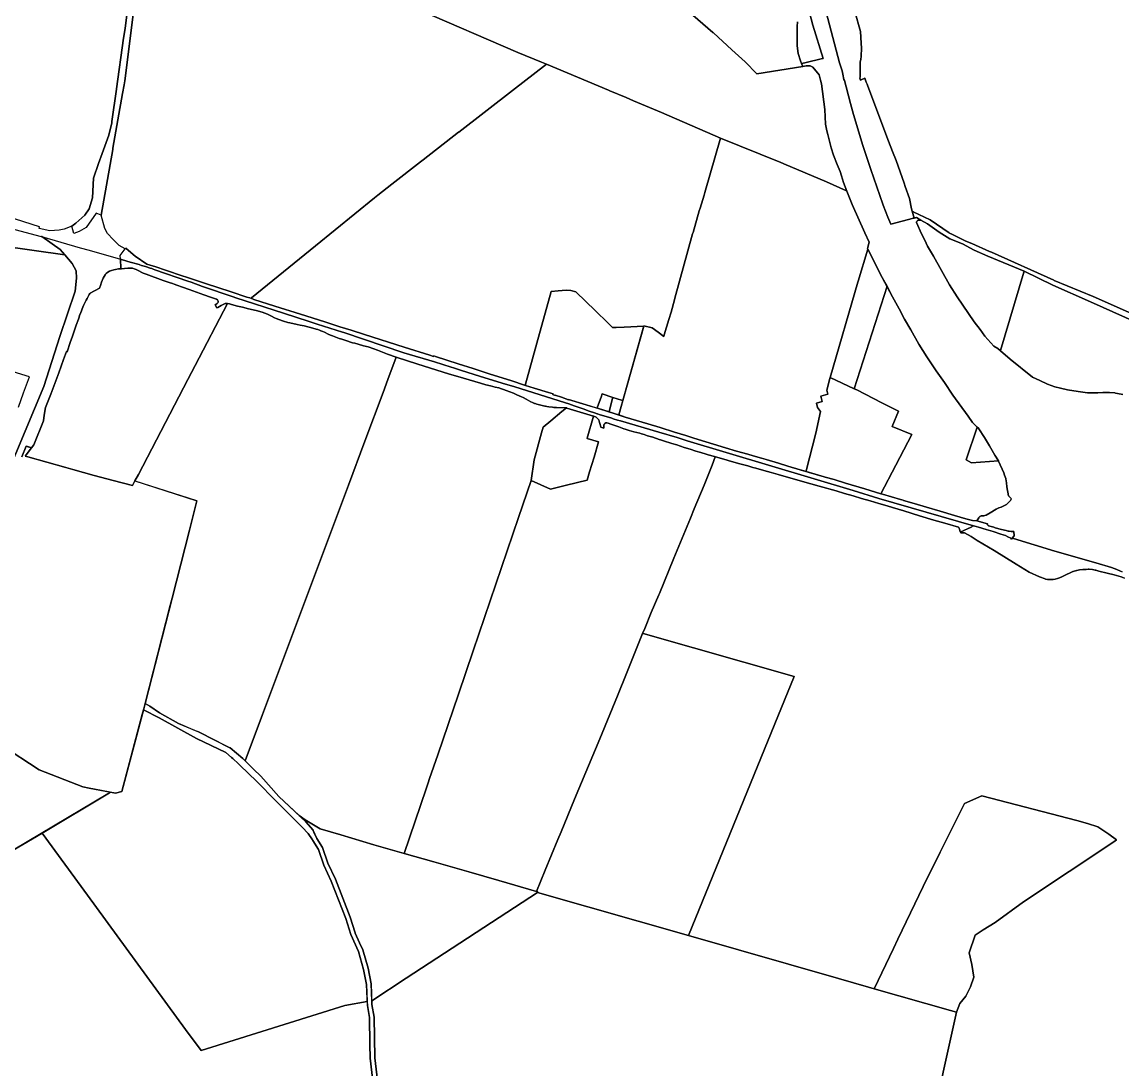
# Model space of a CAD drawing. Header units: metres. Extents: x 3 to 1005126, y 39 to 4383651.
# Drawn here: x 479338 to 481018, y 4371133 to 4372733 of the extents above; entities that cross this region are included whole.
import ezdxf

# ---------------------------------------------------------------- set-up
doc = ezdxf.new("R2010")
doc.units = ezdxf.units.M
doc.header["$MEASUREMENT"] = 0
doc.layers.add('TM_Llucmajor', color=7, linetype='Continuous')

msp = doc.modelspace()

# ---------------------------------------------------------------- linework, layer by layer
at = {"layer": 'TM_Llucmajor', "linetype": 'Continuous', "flags": 128}
for points in [[(479512.1, 4372854.3), (479495.7, 4372722.8), (479493.6, 4372707.9), (479482.8, 4372630.8), (479482.7, 4372630.1), (479475.8, 4372580.7), (479475.5, 4372578.8), (479471, 4372560.1), (479460.8, 4372532.1), (479455.2, 4372516.8), (479447.8, 4372494.1), (479446.1, 4372464.3), (479441, 4372447.5), (479434.1, 4372437.8), (479420.6, 4372425.6), (479414.5, 4372420.7), (479403, 4372416.4), (479395.1, 4372414.6), (479381.1, 4372413.8), (479364.5, 4372417.2), (479365.3, 4372419.7), (479291.1, 4372443.5)], [(479522, 4372854.1), (479495.2, 4372642.9), (479494.4, 4372636.7), (479491.9, 4372623.6), (479484.8, 4372583.1), (479477.3, 4372540.1), (479477, 4372538.2), (479459.4, 4372437.8), (479451.4, 4372440.6), (479436.2, 4372419.1), (479425.7, 4372412.9), (479417.7, 4372409.7), (479414.5, 4372420.7), (479420.6, 4372425.6), (479434.1, 4372437.8), (479441, 4372447.5), (479446.1, 4372464.3), (479447.8, 4372494.1), (479455.2, 4372516.8), (479460.8, 4372532.1), (479471, 4372560.1), (479475.5, 4372578.8), (479475.8, 4372580.7), (479482.7, 4372630.1), (479482.8, 4372630.8), (479493.6, 4372707.9), (479495.7, 4372722.8), (479512.1, 4372854.3)], [(479942.2, 4372752.2), (480095.2, 4372686.1), (480131.5, 4372671.4), (480139.4, 4372668.2), (480087.4, 4372628), (480005.3, 4372564.6), (480005.1, 4372564.5), (479951, 4372522.4), (479946.9, 4372519.2), (479902.9, 4372484.8), (479881.8, 4372468.3), (479876.6, 4372464.3), (479786.3, 4372390.7), (479688.9, 4372311.4), (479688.1, 4372310.7), (479686.2, 4372311.3), (479681.7, 4372312.7), (479657.6, 4372320.5), (479618.8, 4372333.5), (479598.9, 4372340.1), (479573.8, 4372348.4), (479568.3, 4372350.2), (479557.6, 4372353.6), (479542.6, 4372358.7), (479529.1, 4372363.1), (479511.1, 4372374.9), (479504.4, 4372380.7), (479496.7, 4372387.4), (479495.7, 4372386.2), (479495.7, 4372386.2), (479487, 4372391.6), (479477.7, 4372400.7), (479469.2, 4372409.8), (479464.9, 4372417.6), (479459.4, 4372437.8), (479477, 4372538.2), (479477.3, 4372540.1), (479484.8, 4372583.1), (479491.9, 4372623.6), (479494.4, 4372636.7), (479495.2, 4372642.9), (479522, 4372854.1)], [(480336.1, 4372766.5), (480393.3, 4372716.7), (480394.3, 4372715.9), (480422.3, 4372690.2), (480442.7, 4372671.6), (480460.1, 4372653.4), (480530.8, 4372664.8), (480535.9, 4372665.6), (480536, 4372665.6), (480541.9, 4372665.6), (480545.7, 4372663.7), (480555.3, 4372652), (480557.8, 4372643.9), (480559, 4372638.1), (480564.4, 4372599), (480565.3, 4372576.5), (480567, 4372566.5), (480568.5, 4372560.7), (480571.1, 4372550.9), (480573.8, 4372540.5), (480577.4, 4372529.4), (480583.2, 4372515), (480587.4, 4372504.4), (480589.5, 4372498), (480592.9, 4372487.4), (480597.9, 4372474.4), (480597, 4372474.8), (480566.8, 4372488.7), (480501.7, 4372516), (480495.9, 4372518.5), (480494.3, 4372519.1), (480404.7, 4372555.4), (480314.7, 4372594.5), (480271.9, 4372612.5), (480261, 4372617.1), (480236.1, 4372627.5), (480234.1, 4372628.4), (480139.4, 4372668.2), (480131.5, 4372671.4), (480131.5, 4372671.4), (480095.2, 4372686.1), (479942.2, 4372752.2)], [(480522.2, 4372732.8), (480522, 4372725.5), (480521.7, 4372721.4), (480522.1, 4372698.1), (480522.1, 4372697.7), (480522.1, 4372696.1), (480523.2, 4372684.4), (480526.9, 4372673.2), (480528.7, 4372669.2), (480530.8, 4372664.8), (480460.1, 4372653.4), (480442.7, 4372671.6), (480422.3, 4372690.2), (480394.3, 4372715.9), (480393.3, 4372716.7), (480336.1, 4372766.5)], [(480535, 4372769.1), (480546, 4372728), (480561.8, 4372676.9), (480560.6, 4372676.7), (480533.6, 4372670.3), (480528.7, 4372669.2), (480526.9, 4372673.2), (480523.2, 4372684.4), (480522.1, 4372696.1), (480522.1, 4372697.7), (480522.1, 4372698.1), (480521.7, 4372721.4), (480522, 4372725.5), (480522.2, 4372732.8)], [(481018, 4371893.1), (481015.7, 4371894.2), (481010.2, 4371896.6), (481002.1, 4371900), (480978, 4371906.8), (480915.1, 4371924.7), (480852.1, 4371944), (480850.3, 4371944.5), (480853.4, 4371948.1), (480852.8, 4371955), (480848.7, 4371954.9), (480845.7, 4371955.2), (480844.2, 4371955.4), (480841.2, 4371956.2), (480834.1, 4371958), (480824.3, 4371960.7), (480822.1, 4371961.3), (480820, 4371961.9), (480815.9, 4371963.2), (480814.8, 4371963.5), (480813.8, 4371963.7), (480813.3, 4371964.1), (480812.7, 4371965.1), (480812.5, 4371966.4), (480796.4, 4371970.9), (480796.1, 4371970.9), (480796.1, 4371970.9), (480796.2, 4371971), (480799.4, 4371975.8), (480800, 4371976.7), (480800.8, 4371977.5), (480801.4, 4371978), (480801.7, 4371978.1), (480802.7, 4371978.6), (480803.7, 4371978.8), (480804.1, 4371978.9), (480805.6, 4371978.8), (480807.1, 4371978.9), (480808.3, 4371979.1), (480808.6, 4371979.1), (480810.1, 4371979.6), (480810.4, 4371979.8), (480816.7, 4371983.4), (480826, 4371988.9), (480829.9, 4371991.1), (480833.2, 4371992.1), (480835.4, 4371993), (480836.4, 4371993.4), (480839.4, 4371995), (480841.3, 4371996.1), (480841.4, 4371996.2), (480843, 4371997.4), (480844.6, 4371998.9), (480846.1, 4372000.5), (480847.4, 4372002.2), (480848.6, 4372004), (480849, 4372004.7), (480845.9, 4372008), (480844.5, 4372009.4), (480842.2, 4372022.8), (480841.6, 4372028.9), (480840.4, 4372035), (480840.3, 4372035.6), (480838.7, 4372040.9), (480837.6, 4372044.2), (480829.2, 4372062.3), (480829.1, 4372062.5), (480823.9, 4372071.6), (480815.6, 4372085.4), (480807.9, 4372098.2), (480799.3, 4372111.5), (480798.1, 4372113.2), (480797, 4372114.3), (480789.5, 4372121), (480783, 4372131.1), (480759.7, 4372163.2), (480746.8, 4372182.2), (480734, 4372200), (480719.7, 4372221.6), (480707.7, 4372241), (480695.5, 4372262.6), (480685.7, 4372279.2), (480677.6, 4372294.5), (480667.6, 4372313.3), (480651.9, 4372342.7), (480629.7, 4372386), (480629.4, 4372386.6), (480632.1, 4372396.5), (480625.2, 4372410.6), (480605.9, 4372454.1), (480597.9, 4372474.4), (480592.9, 4372487.4), (480589.5, 4372498), (480587.4, 4372504.4), (480583.2, 4372515), (480577.4, 4372529.4), (480573.8, 4372540.5), (480571.1, 4372550.9), (480568.5, 4372560.7), (480567, 4372566.5), (480565.3, 4372576.5), (480564.4, 4372599), (480559, 4372638.1), (480557.8, 4372643.9), (480555.3, 4372652), (480545.7, 4372663.7), (480541.9, 4372665.6), (480536, 4372665.6), (480535.9, 4372665.6), (480530.8, 4372664.8), (480528.7, 4372669.2), (480533.6, 4372670.3), (480560.6, 4372676.7), (480561.8, 4372676.9), (480546, 4372728), (480535, 4372769.1)], [(480563.7, 4372757.1), (480586.6, 4372670.2), (480590.5, 4372658.2), (480591.5, 4372653.1), (480593.2, 4372644.9), (480594, 4372643.1), (480596.6, 4372633.6), (480600.4, 4372620), (480603.6, 4372608.2), (480607.7, 4372591.4), (480622, 4372543.9), (480634.5, 4372507.4), (480652.6, 4372454.6), (480653.1, 4372453.2), (480660.6, 4372434.9), (480665, 4372424.1), (480699.7, 4372433.1), (480700.4, 4372433.3), (480701.2, 4372433.5), (480702.6, 4372433.8), (480704, 4372434.2), (480710.6, 4372430.1), (480708.9, 4372430.1), (480708.3, 4372430.2), (480707.3, 4372430.2), (480706.5, 4372429.9), (480705.6, 4372429.4), (480705, 4372428.8), (480704.4, 4372428.1), (480704.1, 4372427.4), (480704.1, 4372427.2), (480703.9, 4372426.6), (480712, 4372409.1), (480716.6, 4372399.8), (480721.1, 4372390.6), (480729.9, 4372375.1), (480754.6, 4372331.2), (480766.3, 4372313.2), (480792.2, 4372274.7), (480801.2, 4372263.2), (480808.4, 4372253), (480822.4, 4372237.6), (480828.4, 4372234.4), (480832.5, 4372230.8), (480847.1, 4372217.9), (480881.4, 4372190.3), (480892.4, 4372185.1), (480904.1, 4372180), (480915.5, 4372175.5), (480923.9, 4372173.4), (480934.5, 4372171.1), (480950.9, 4372168.7), (480965.1, 4372166.7), (480980.9, 4372166.4), (480988.6, 4372167.1), (480990.7, 4372167.1), (480997.8, 4372167.1), (480998.6, 4372167), (481007.1, 4372166.3), (481008.2, 4372166.1), (481016.6, 4372164.6), (481019, 4372164.1)], [(480609.9, 4372748.6), (480618.7, 4372718), (480619.8, 4372700.1), (480620.3, 4372692.6), (480619.4, 4372680.5), (480619.1, 4372675.5), (480618.3, 4372671.8), (480618, 4372657.9), (480618.2, 4372648.7), (480617.6, 4372646.8), (480618.4, 4372643.9), (480619.8, 4372644.5), (480625.2, 4372646.7), (480627.5, 4372640.6), (480628.6, 4372637.6), (480629.7, 4372634.8), (480661.3, 4372550.8), (480667.6, 4372535), (480673.1, 4372521.1), (480685.2, 4372486.5), (480687, 4372481.3), (480693.3, 4372463.2), (480696.7, 4372447.6), (480697.7, 4372443.7), (480699.5, 4372436.8), (480700.4, 4372433.3), (480699.7, 4372433.1), (480665, 4372424.1), (480660.6, 4372434.9), (480653.1, 4372453.2), (480652.6, 4372454.6), (480634.5, 4372507.4), (480622, 4372543.9), (480607.7, 4372591.4), (480603.6, 4372608.2), (480600.4, 4372620), (480596.6, 4372633.6), (480594, 4372643.1), (480593.2, 4372644.9), (480591.5, 4372653.1), (480590.5, 4372658.2), (480586.6, 4372670.2), (480563.7, 4372757.1)], [(481060, 4372275.4), (480973.7, 4372313.4), (480914.3, 4372338.1), (480913.9, 4372338.3), (480818.5, 4372381.2), (480815.5, 4372382.5), (480788.5, 4372394.3), (480779.6, 4372398.1), (480777.4, 4372399.2), (480757.9, 4372408.6), (480754.6, 4372410.5), (480753.8, 4372411), (480724.9, 4372430.7), (480699.2, 4372443), (480697.7, 4372443.7), (480696.7, 4372447.6), (480693.3, 4372463.2), (480687, 4372481.3), (480685.2, 4372486.5), (480673.1, 4372521.1), (480667.6, 4372535), (480661.3, 4372550.8), (480629.7, 4372634.8), (480628.6, 4372637.6), (480627.5, 4372640.6), (480625.2, 4372646.7), (480619.8, 4372644.5), (480618.4, 4372643.9), (480617.6, 4372646.8), (480618.2, 4372648.7), (480618, 4372657.9), (480618.3, 4372671.8), (480619.1, 4372675.5), (480619.4, 4372680.5), (480620.3, 4372692.6), (480619.8, 4372700.1), (480618.7, 4372718), (480609.9, 4372748.6)], [(481057.1, 4372266.4), (480970, 4372305.4), (480912.1, 4372331), (480868.4, 4372352.3), (480813, 4372375.1), (480792.3, 4372384.5), (480774.4, 4372393.9), (480754.9, 4372401.7), (480738.9, 4372412), (480720.8, 4372424.6), (480710.6, 4372430.1), (480704, 4372434.2), (480702.6, 4372433.8), (480701.2, 4372433.5), (480700.4, 4372433.3), (480699.5, 4372436.8), (480697.7, 4372443.7), (480699.2, 4372443), (480724.9, 4372430.7), (480753.8, 4372411), (480754.6, 4372410.5), (480757.9, 4372408.6), (480777.4, 4372399.2), (480779.6, 4372398.1), (480788.5, 4372394.3), (480815.5, 4372382.5), (480818.5, 4372381.2), (480913.9, 4372338.3), (480914.3, 4372338.1), (480973.7, 4372313.4), (481060, 4372275.4)], [(479314.5, 4372039.9), (479371.8, 4372176.3), (479396.1, 4372252.5), (479419.8, 4372321.5), (479421.8, 4372341.7), (479421, 4372352.9), (479415, 4372363.7), (479403.8, 4372377.4), (479396.9, 4372385.1), (479368.5, 4372405.1), (479368.3, 4372405.3), (479427.4, 4372388.1), (479441, 4372384.2), (479488.6, 4372370.4), (479489.5, 4372356.4), (479489.5, 4372355.9), (479488.4, 4372355.9), (479485.5, 4372355.6), (479481.4, 4372355), (479478.6, 4372354.3), (479475.2, 4372353.2), (479472.2, 4372352.2), (479469.5, 4372350.5), (479467, 4372348.6), (479465.9, 4372347.6), (479465.4, 4372346.8), (479462.4, 4372341.4), (479459.6, 4372335.4), (479458.1, 4372330.5), (479456.8, 4372326.2), (479442.7, 4372318.8), (479442.4, 4372318.7), (479442.1, 4372318.2), (479441.1, 4372316.6), (479437.7, 4372310.7), (479436.4, 4372308.1), (479435.3, 4372306), (479433.8, 4372302.7), (479432.4, 4372299.9), (479431.3, 4372297.5), (479430.1, 4372294.5), (479429, 4372291.5), (479428, 4372289), (479426.4, 4372284.6), (479425.5, 4372282), (479424.6, 4372279.2), (479421.3, 4372269.8), (479415.5, 4372253.1), (479412.2, 4372243.5), (479407.3, 4372229.3), (479406.1, 4372229.7), (479401.9, 4372217.4), (479394.4, 4372197.1), (479382.6, 4372164.5), (479374.3, 4372144), (479372.5, 4372132.6), (479372.5, 4372132.6), (479371, 4372124), (479356.4, 4372087.2), (479353, 4372082.6), (479346.8, 4372084.6), (479344.7, 4372085.3), (479338.3, 4372069)], [(479306.8, 4372390.9), (479403.8, 4372377.4), (479415, 4372363.7), (479421, 4372352.9), (479421.8, 4372341.7), (479419.8, 4372321.5), (479396.1, 4372252.5), (479371.8, 4372176.3), (479314.5, 4372039.9)], [(481019, 4372164.1), (481016.6, 4372164.6), (481008.2, 4372166.1), (481007.1, 4372166.3), (480998.6, 4372167), (480997.8, 4372167.1), (480990.7, 4372167.1), (480988.6, 4372167.1), (480980.9, 4372166.4), (480965.1, 4372166.7), (480950.9, 4372168.7), (480934.5, 4372171.1), (480923.9, 4372173.4), (480915.5, 4372175.5), (480904.1, 4372180), (480892.4, 4372185.1), (480881.4, 4372190.3), (480847.1, 4372217.9), (480832.5, 4372230.8), (480832.6, 4372231.2), (480867.9, 4372350.5), (480868.4, 4372352.3), (480912.1, 4372331), (480970, 4372305.4), (481057.1, 4372266.4)], [(479333.2, 4372144.8), (479340.9, 4372166.4), (479349.7, 4372191.2), (479304.5, 4372204.9)], [(479338.3, 4372069), (479344.7, 4372085.3), (479353, 4372082.6), (479344.9, 4372071.9), (479343.5, 4372070.2), (479343.4, 4372069.7), (479347.2, 4372068.6), (479405.2, 4372052.4), (479416.1, 4372049.5), (479448.8, 4372040.5), (479477.7, 4372032.7), (479507.3, 4372025.1), (479510.9, 4372032), (479510.9, 4372032), (479605.4, 4372001.6), (479594, 4371956.9), (479567.6, 4371853.2), (479526.6, 4371692.3), (479525.6, 4371688.4), (479524.5, 4371684.3), (479490.9, 4371558.1), (479481, 4371555.2), (479441.2, 4371563.1), (479431.4, 4371565), (479364.4, 4371591.1), (479307.2, 4371628.9)], [(480740.7, 4371110.5), (480746, 4371134.2), (480765, 4371221), (480770.3, 4371234.6), (480779.2, 4371245.4), (480786.5, 4371259.8), (480791.8, 4371274.3), (480788.5, 4371293.9), (480784.3, 4371311.5), (480793.6, 4371338.6), (480806.1, 4371346.6), (480824, 4371358.2), (480867.7, 4371389.5), (481007, 4371482.4), (481009.7, 4371484.2), (480997.7, 4371492.9), (480981.2, 4371504.2), (480965.3, 4371508.9), (480948.8, 4371513.9), (480803.7, 4371551.6), (480777.5, 4371539.6), (480773.9, 4371532.4), (480740.4, 4371465.3), (480714.4, 4371413.2), (480675.8, 4371332.7), (480669, 4371318.5), (480639.5, 4371256.9), (480630.8, 4371259.3), (480585, 4371272.4), (480355.9, 4371337.9), (480487.9, 4371661.5), (480517.2, 4371733.4), (480286.7, 4371799.2), (480286, 4371799.4), (480289.1, 4371806.9), (480299.1, 4371831.2), (480310.8, 4371858), (480311.6, 4371860.2), (480333.8, 4371914), (480349, 4371951), (480358.9, 4371975.4), (480364.7, 4371989.6), (480379.7, 4372025.6), (480392, 4372056.3), (480396.8, 4372068.9), (480397.3, 4372068.8), (480397.3, 4372068.8), (480409.9, 4372065.3), (480421.9, 4372061.7), (480434.6, 4372058.2), (480446.7, 4372054.9), (480454.4, 4372052.7), (480454.4, 4372052.7), (480458.8, 4372051.5), (480470.9, 4372048.1), (480482.3, 4372044.9), (480492.7, 4372042), (480504.9, 4372038.5), (480517.7, 4372034.9), (480530.3, 4372031.3), (480543, 4372027.8), (480555.3, 4372024.3), (480581.4, 4372016.8), (480594.1, 4372013), (480607.5, 4372009.1), (480620.3, 4372005.3), (480633.3, 4372001.5), (480646.4, 4371997.5), (480659.3, 4371993.8), (480667.6, 4371991.3), (480684.8, 4371986.4), (480708.6, 4371979), (480730.7, 4371972.4), (480747.2, 4371967.4), (480768.1, 4371961.4), (480768.8, 4371961.2), (480770.1, 4371957.1), (480771, 4371954.5), (480771.2, 4371954.1), (480771.7, 4371952.7), (480777.6, 4371953), (480787.6, 4371947), (480797, 4371941.3), (480822.7, 4371925.7), (480856.2, 4371904.9), (480876.2, 4371892.9), (480892, 4371885.7), (480900.8, 4371882.4), (480901.2, 4371882.3), (480904.1, 4371881.8), (480907, 4371881.5), (480908, 4371881.4), (480909.9, 4371881.4), (480912.8, 4371881.7), (480915.8, 4371882.1), (480919.3, 4371882.9), (480919.4, 4371883), (480922.7, 4371884), (480926.1, 4371885.5), (480929.2, 4371887.2), (480943, 4371893.6), (480943.4, 4371893.8), (480948.2, 4371895.1), (480948.9, 4371895.3), (480953.1, 4371896.1), (480958, 4371896.6), (480958.4, 4371896.6), (480963.1, 4371897), (480966, 4371897.1), (480967.9, 4371897.1), (480972.8, 4371896.6), (480976.9, 4371896), (480977.8, 4371895.8), (480982.6, 4371894.5), (480995.2, 4371891.3), (481005.8, 4371888.9), (481005.9, 4371888.9), (481016.4, 4371885.5), (481021.7, 4371883.4)], [(481021.7, 4371883.4), (481016.4, 4371885.5), (481005.9, 4371888.9), (481005.8, 4371888.9), (480995.2, 4371891.3), (480982.6, 4371894.5), (480977.8, 4371895.8), (480976.9, 4371896), (480972.8, 4371896.6), (480967.9, 4371897.1), (480966, 4371897.1), (480963.1, 4371897), (480958.4, 4371896.6), (480958, 4371896.6), (480953.1, 4371896.1), (480948.9, 4371895.3), (480948.2, 4371895.1), (480943.4, 4371893.8), (480943, 4371893.6), (480929.2, 4371887.2), (480926.1, 4371885.5), (480922.7, 4371884), (480919.4, 4371883), (480919.3, 4371882.9), (480915.8, 4371882.1), (480912.8, 4371881.7), (480909.9, 4371881.4), (480908, 4371881.4), (480907, 4371881.5), (480904.1, 4371881.8), (480901.2, 4371882.3), (480900.8, 4371882.4), (480892, 4371885.7), (480876.2, 4371892.9), (480856.2, 4371904.9), (480822.7, 4371925.7), (480797, 4371941.3), (480787.6, 4371947), (480777.6, 4371953), (480771.7, 4371952.7), (480771.7, 4371952.7), (480771.2, 4371954.1), (480771, 4371954.5), (480774.3, 4371955.6), (480778.6, 4371957.4), (480780.9, 4371958.4), (480788.7, 4371962.1), (480789.8, 4371962.9), (480791, 4371963.4), (480795.4, 4371962.3), (480798.8, 4371961.3), (480810.7, 4371958), (480821.2, 4371954.7), (480833.1, 4371950.8), (480839.9, 4371948.5), (480843.6, 4371946.7), (480848.1, 4371944.6), (480849.4, 4371943.4), (480850.3, 4371944.5), (480852.1, 4371944), (480915.1, 4371924.7), (480978, 4371906.8), (481002.1, 4371900), (481010.2, 4371896.6), (481015.7, 4371894.2), (481018, 4371893.1)], [(479873.9, 4371115.9), (479869.8, 4371151.1), (479869.5, 4371171.7), (479868.8, 4371212.8), (479865.7, 4371231.5), (479864.2, 4371263.5), (479859.9, 4371286.5), (479852, 4371313.7), (479840.5, 4371339.7), (479832.8, 4371364.3), (479810.4, 4371421.3), (479799, 4371445.7), (479791, 4371469.2), (479782.3, 4371483.1), (479781.7, 4371484), (479775.3, 4371493.7), (479766.2, 4371503.5), (479725.8, 4371543.7), (479697, 4371573.3), (479671.1, 4371598.3), (479669, 4371600.2), (479660.1, 4371608.4), (479658.2, 4371610), (479649.7, 4371617.7), (479605, 4371638.9), (479547.8, 4371670.3), (479524, 4371682.5), (479524.5, 4371684.3), (479525.6, 4371688.4), (479526.5, 4371691.8), (479526.6, 4371692.3), (479526.6, 4371692.3), (479533.4, 4371688.3), (479548.4, 4371678.2), (479577.6, 4371661.8), (479607.8, 4371648.9), (479655.9, 4371624.6), (479656, 4371624.5), (479675.5, 4371608.3), (479692.1, 4371592.3), (479703.3, 4371581.5), (479730.7, 4371550.3), (479771.7, 4371511.7), (479771.8, 4371511.6), (479782.9, 4371499.1), (479783.1, 4371498.5), (479788.5, 4371486.3), (479797.2, 4371472.7), (479805.4, 4371448.6), (479816.9, 4371423.9), (479839.5, 4371366.3), (479847.1, 4371342), (479847.1, 4371341.9), (479853.9, 4371327), (479858.8, 4371316.1), (479866.8, 4371288.2), (479871.4, 4371264.4), (479872.7, 4371232.7), (479875.9, 4371213.5), (479877, 4371151.6), (479881, 4371116.9)], [(479324.8, 4371468.3), (479369.1, 4371494.6), (479438.4, 4371399.8), (479588.2, 4371194.7), (479611.8, 4371162.4), (479831.4, 4371231.5), (479865.4, 4371237.2), (479865.7, 4371231.5), (479868.8, 4371212.8), (479869.5, 4371171.7), (479869.8, 4371151.1), (479873.9, 4371115.9)], [(479881, 4371116.9), (479877, 4371151.6), (479875.9, 4371213.5), (479872.7, 4371232.7), (479872.5, 4371238.4), (479925.2, 4371272.9), (480125.4, 4371403.7), (480355.9, 4371337.9), (480585, 4371272.4), (480630.8, 4371259.3), (480639.5, 4371256.9), (480755.9, 4371223.6), (480765, 4371221), (480746, 4371134.2), (480740.7, 4371110.5)]]:
    msp.add_lwpolyline(points, dxfattribs=at)
for points in [[(479688.9, 4372311.4), (479786.3, 4372390.7), (479876.6, 4372464.3), (479881.8, 4372468.3), (479902.9, 4372484.8), (479946.9, 4372519.2), (479951, 4372522.4), (480005.1, 4372564.5), (480005.3, 4372564.6), (480087.4, 4372628), (480139.4, 4372668.2), (480234.1, 4372628.4), (480236.1, 4372627.5), (480261, 4372617.1), (480271.9, 4372612.5), (480314.7, 4372594.5), (480404.7, 4372555.4), (480381.1, 4372472.2), (480380, 4372468.1), (480373.8, 4372448.3), (480372.5, 4372444.3), (480362.9, 4372411.5), (480362.2, 4372409), (480335.3, 4372310.9), (480334.7, 4372308.7), (480329.3, 4372289.8), (480326.1, 4372278.6), (480318.9, 4372255.3), (480318.1, 4372252.6), (480309.5, 4372258.9), (480300.4, 4372265.9), (480288, 4372268.9), (480287.8, 4372268.3), (480258, 4372266.8), (480245.6, 4372266.4), (480240, 4372266.4), (480233.9, 4372272.5), (480232.7, 4372273.2), (480213.8, 4372291.9), (480184, 4372320.6), (480176.4, 4372322.9), (480169, 4372323.3), (480157, 4372322.1), (480146.3, 4372321.1), (480124.6, 4372242.1), (480107.4, 4372179.6), (480106.9, 4372177.9), (480105.4, 4372178.4), (480086.1, 4372184.6), (480051.7, 4372195.4), (480027.2, 4372203.5), (480004.1, 4372211), (479969.9, 4372221.9), (479967.1, 4372222.8), (479966.9, 4372222.1), (479966.9, 4372222.1), (479961.2, 4372223.8), (479921.9, 4372236.4), (479861.1, 4372255.7), (479841.1, 4372262.3), (479823.9, 4372267.5), (479800.7, 4372274.9), (479763.8, 4372286.5), (479724.6, 4372298.8), (479692.5, 4372309.1), (479690.5, 4372309.9), (479688.1, 4372310.7), (479688.9, 4372311.4)], [(480249.8, 4372132.9), (480288, 4372268.9), (480300.4, 4372265.9), (480309.5, 4372258.9), (480318.1, 4372252.6), (480318.9, 4372255.3), (480326.1, 4372278.6), (480329.3, 4372289.8), (480334.7, 4372308.7), (480335.3, 4372310.9), (480362.2, 4372409), (480362.9, 4372411.5), (480372.5, 4372444.3), (480373.8, 4372448.3), (480380, 4372468.1), (480381.1, 4372472.2), (480404.7, 4372555.4), (480494.3, 4372519.1), (480495.9, 4372518.5), (480501.7, 4372516), (480566.8, 4372488.7), (480597, 4372474.8), (480597.9, 4372474.4), (480605.9, 4372454.1), (480625.2, 4372410.6), (480632.1, 4372396.5), (480629.4, 4372386.6), (480629.7, 4372386), (480615.3, 4372337.1), (480614.8, 4372335.2), (480572.2, 4372190), (480571.7, 4372188.4), (480567, 4372170.5), (480568.7, 4372164.6), (480558, 4372161.6), (480560.3, 4372153.2), (480551.2, 4372150.7), (480553, 4372144), (480557.6, 4372138.2), (480550.4, 4372105), (480535.8, 4372047.5), (480535.6, 4372046.6), (480526.7, 4372049.2), (480507.6, 4372054.7), (480493.4, 4372059.1), (480474.8, 4372064.6), (480467.5, 4372066.6), (480454.5, 4372070.4), (480446.4, 4372072.7), (480429.4, 4372077.7), (480412.4, 4372082.6), (480364.3, 4372097.2), (480351.9, 4372101.2), (480334.4, 4372106.7), (480312.6, 4372113.4), (480293.7, 4372119.2), (480259.3, 4372129.6), (480249.7, 4372132.7), (480249.8, 4372132.9)], [(480832.5, 4372230.8), (480828.4, 4372234.4), (480822.4, 4372237.6), (480808.4, 4372253), (480801.2, 4372263.2), (480792.2, 4372274.7), (480766.3, 4372313.2), (480754.6, 4372331.2), (480729.9, 4372375.1), (480721.1, 4372390.6), (480716.6, 4372399.8), (480712, 4372409.1), (480703.9, 4372426.6), (480704.1, 4372427.2), (480704.1, 4372427.4), (480704.4, 4372428.1), (480705, 4372428.8), (480705.6, 4372429.4), (480706.5, 4372429.9), (480707.3, 4372430.2), (480708.3, 4372430.2), (480708.9, 4372430.1), (480710.6, 4372430.1), (480720.8, 4372424.6), (480738.9, 4372412), (480754.9, 4372401.7), (480774.4, 4372393.9), (480792.3, 4372384.5), (480813, 4372375.1), (480868.4, 4372352.3), (480867.9, 4372350.5), (480832.6, 4372231.2), (480832.5, 4372230.8)], [(479403.8, 4372377.4), (479306.8, 4372390.9), (479327.6, 4372415.9), (479367.8, 4372405.3), (479367.9, 4372405.4), (479368.3, 4372405.3), (479368.5, 4372405.1), (479396.9, 4372385.1), (479403.8, 4372377.4)], [(480607.6, 4372017.2), (480354.1, 4372093.5), (480338.6, 4372098.1), (480310.7, 4372106.3), (480252.4, 4372123.6), (480247.7, 4372125), (480241.2, 4372126.9), (480240.9, 4372127), (480238.9, 4372127.6), (480219.5, 4372133.6), (480217, 4372134.4), (480216.6, 4372134.5), (480212.4, 4372136), (480204.6, 4372138.7), (480195.3, 4372141.9), (480193.8, 4372142.4), (480181.7, 4372146.6), (480173.4, 4372149.5), (480168.4, 4372151.3), (480168.1, 4372151.4), (480168, 4372151.4), (480089.3, 4372176.3), (480073.2, 4372180.8), (480070.1, 4372181.8), (480038.6, 4372191.6), (480017.7, 4372198.2), (480009.6, 4372200.7), (479997.1, 4372204.6), (479993.9, 4372205.6), (479968.4, 4372213.6), (479921.4, 4372227.6), (479829.9, 4372258.4), (479827.7, 4372259.1), (479788.9, 4372271.5), (479777.1, 4372275.3), (479737.8, 4372288), (479665, 4372311.7), (479661, 4372313), (479614, 4372328.9), (479596.5, 4372335.3), (479591.4, 4372337.2), (479541.3, 4372354.5), (479538.9, 4372355.4), (479536.6, 4372356.1), (479534.1, 4372356.9), (479526.9, 4372359.3), (479521, 4372361.1), (479518.5, 4372361.9), (479517.5, 4372362.2), (479505.5, 4372365.6), (479500.2, 4372367.1), (479488.6, 4372370.4), (479488.2, 4372376.4), (479495.7, 4372386.2), (479496.7, 4372387.4), (479504.4, 4372380.7), (479511.1, 4372374.9), (479529.1, 4372363.1), (479542.6, 4372358.7), (479557.6, 4372353.6), (479568.3, 4372350.2), (479573.8, 4372348.4), (479598.9, 4372340.1), (479618.8, 4372333.5), (479657.6, 4372320.5), (479681.7, 4372312.7), (479686.2, 4372311.3), (479690.5, 4372309.9), (479692.5, 4372309.1), (479724.6, 4372298.8), (479763.8, 4372286.5), (479800.7, 4372274.9), (479823.9, 4372267.5), (479841.1, 4372262.3), (479861.1, 4372255.7), (479921.9, 4372236.4), (479961.2, 4372223.8), (479966.9, 4372222.1), (479966.9, 4372222.1), (479967.1, 4372222.8), (479969.9, 4372221.9), (480004.1, 4372211), (480027.2, 4372203.5), (480051.7, 4372195.4), (480086.1, 4372184.6), (480105.4, 4372178.4), (480106.9, 4372177.9), (480107.1, 4372177.9), (480120.6, 4372173.6), (480142.2, 4372167), (480149.2, 4372164.8), (480149.1, 4372164.6), (480149, 4372164.1), (480152.4, 4372162.6), (480152.6, 4372163.1), (480162, 4372159.7), (480172.7, 4372155.8), (480172.9, 4372156.5), (480199.7, 4372148.2), (480218.4, 4372142.4), (480245.8, 4372133.9), (480259.3, 4372129.6), (480293.7, 4372119.2), (480312.6, 4372113.4), (480334.4, 4372106.7), (480351.9, 4372101.2), (480364.3, 4372097.2), (480412.4, 4372082.6), (480429.4, 4372077.7), (480446.4, 4372072.7), (480454.5, 4372070.4), (480467.5, 4372066.6), (480474.8, 4372064.6), (480493.4, 4372059.1), (480507.6, 4372054.7), (480526.7, 4372049.2), (480563.1, 4372038.5), (480564.7, 4372038), (480578.5, 4372034), (480595.7, 4372028.7), (480595.9, 4372028.7), (480625, 4372020.1), (480649.9, 4372012.6), (480652.3, 4372011.9), (480679.7, 4372003.8), (480683.9, 4372002.5), (480684.2, 4372002.4), (480700.4, 4371997.6), (480719.6, 4371991.8), (480740.2, 4371985.7), (480761.9, 4371979.3), (480779.3, 4371974.1), (480781.7, 4371973.5), (480789.6, 4371971.7), (480796.1, 4371970.9), (480796.4, 4371970.9), (480812.5, 4371966.4), (480812.7, 4371965.1), (480813.3, 4371964.1), (480813.8, 4371963.7), (480814.8, 4371963.5), (480815.9, 4371963.2), (480820, 4371961.9), (480822.1, 4371961.3), (480824.3, 4371960.7), (480834.1, 4371958), (480841.2, 4371956.2), (480844.2, 4371955.4), (480845.7, 4371955.2), (480848.7, 4371954.9), (480852.8, 4371955), (480853.4, 4371948.1), (480850.3, 4371944.5), (480849.4, 4371943.4), (480848.1, 4371944.6), (480843.6, 4371946.7), (480839.9, 4371948.5), (480833.1, 4371950.8), (480821.2, 4371954.7), (480810.7, 4371958), (480798.8, 4371961.3), (480795.4, 4371962.3), (480791, 4371963.4), (480646.6, 4372005.1), (480607.6, 4372017.2)], [(480609.1, 4372172.7), (480572.2, 4372190), (480614.8, 4372335.2), (480615.3, 4372337.1), (480629.7, 4372386), (480651.9, 4372342.7), (480659.1, 4372329.1), (480609.1, 4372172.7)], [(479353, 4372082.6), (479356.4, 4372087.2), (479371, 4372124), (479372.5, 4372132.6), (479374.3, 4372144), (479382.6, 4372164.5), (479394.4, 4372197.1), (479401.9, 4372217.4), (479406.1, 4372229.7), (479407.3, 4372229.3), (479412.2, 4372243.5), (479415.5, 4372253.1), (479421.3, 4372269.8), (479424.6, 4372279.2), (479425.5, 4372282), (479426.4, 4372284.6), (479428, 4372289), (479429, 4372291.5), (479430.1, 4372294.5), (479431.3, 4372297.5), (479432.4, 4372299.9), (479433.8, 4372302.7), (479435.3, 4372306), (479436.4, 4372308.1), (479437.7, 4372310.7), (479441.1, 4372316.6), (479442.1, 4372318.2), (479442.4, 4372318.7), (479442.7, 4372318.8), (479456.8, 4372326.2), (479458.1, 4372330.5), (479459.6, 4372335.4), (479462.4, 4372341.4), (479465.4, 4372346.8), (479465.9, 4372347.6), (479467, 4372348.6), (479469.5, 4372350.5), (479472.2, 4372352.2), (479475.2, 4372353.2), (479478.6, 4372354.3), (479481.4, 4372355), (479485.5, 4372355.6), (479488.4, 4372355.9), (479489.5, 4372355.9), (479490.3, 4372356), (479495, 4372356.3), (479500, 4372356.6), (479504.7, 4372356.7), (479507.2, 4372356.7), (479509.9, 4372356), (479512.9, 4372354.9), (479515, 4372353.9), (479523.5, 4372349.1), (479528, 4372347.5), (479554.1, 4372337.9), (479563.2, 4372334.8), (479568.3, 4372333.2), (479570.6, 4372332.5), (479574.6, 4372331.1), (479583.5, 4372327.9), (479593.4, 4372324.4), (479604.8, 4372320.3), (479616.2, 4372316.3), (479626, 4372312.8), (479635.4, 4372309.5), (479636.8, 4372308.3), (479637.6, 4372307.3), (479637.9, 4372306.3), (479637.8, 4372305.1), (479637.2, 4372304), (479636.2, 4372302.9), (479634.9, 4372301.9), (479633.2, 4372301), (479635.7, 4372296.2), (479637.2, 4372297), (479642.5, 4372299.7), (479648.5, 4372302.7), (479650, 4372303.1), (479651.7, 4372303.1), (479651.9, 4372303.1), (479652.2, 4372303), (479602.7, 4372208.1), (479591.7, 4372186.9), (479516.1, 4372041.9), (479510.9, 4372032), (479507.3, 4372025.1), (479477.7, 4372032.7), (479448.8, 4372040.5), (479416.1, 4372049.5), (479405.2, 4372052.4), (479347.2, 4372068.6), (479343.4, 4372069.7), (479343.5, 4372070.2), (479344.9, 4372071.9), (479353, 4372082.6)], [(480646.6, 4372005.1), (480791, 4371963.4), (480789.8, 4371962.9), (480788.7, 4371962.1), (480780.9, 4371958.4), (480778.6, 4371957.4), (480774.3, 4371955.6), (480771, 4371954.5), (480770.1, 4371957.1), (480768.8, 4371961.2), (480768.1, 4371961.4), (480747.2, 4371967.4), (480730.7, 4371972.4), (480708.6, 4371979), (480684.8, 4371986.4), (480667.6, 4371991.3), (480659.3, 4371993.8), (480646.4, 4371997.5), (480633.3, 4372001.5), (480620.3, 4372005.3), (480607.5, 4372009.1), (480594.1, 4372013), (480581.4, 4372016.8), (480555.3, 4372024.3), (480543, 4372027.8), (480530.3, 4372031.3), (480517.7, 4372034.9), (480504.9, 4372038.5), (480492.7, 4372042), (480482.3, 4372044.9), (480470.9, 4372048.1), (480458.8, 4372051.5), (480454.4, 4372052.7), (480446.7, 4372054.9), (480434.6, 4372058.2), (480421.9, 4372061.7), (480409.9, 4372065.3), (480397.3, 4372068.8), (480397.3, 4372068.8), (480396.8, 4372068.9), (480395.5, 4372069.2), (480386.2, 4372071.9), (480383.1, 4372072.7), (480374.9, 4372075.2), (480367.3, 4372077.6), (480358.5, 4372080.4), (480349.4, 4372083.2), (480338.3, 4372086.9), (480330.5, 4372089.3), (480317.9, 4372093.3), (480313.2, 4372094.8), (480311.4, 4372095.3), (480301.4, 4372098.6), (480293.3, 4372101.1), (480288.1, 4372102.7), (480284.2, 4372104), (480281.5, 4372104.7), (480272.8, 4372107.1), (480265.3, 4372109.2), (480259.1, 4372111.1), (480257.5, 4372111.7), (480249.7, 4372114.4), (480242, 4372117.2), (480237.6, 4372118.8), (480237.5, 4372118.9), (480233.6, 4372120.2), (480231.5, 4372120.7), (480229.7, 4372120.6), (480228.5, 4372119.7), (480227.3, 4372118.5), (480226.9, 4372117), (480226.8, 4372115.6), (480226.9, 4372112.6), (480222.4, 4372114.3), (480221.3, 4372118.2), (480220.3, 4372121), (480218.9, 4372125.1), (480218.2, 4372126.5), (480216.8, 4372127.9), (480215.1, 4372129.2), (480211.4, 4372131), (480211.2, 4372131), (480170.4, 4372143.3), (480170, 4372143.4), (480169.7, 4372143.5), (480169.6, 4372143.5), (480154.3, 4372144), (480152.2, 4372144), (480150.6, 4372144.2), (480148.3, 4372144.4), (480142.6, 4372145.2), (480139.9, 4372145.7), (480137.8, 4372146), (480136.8, 4372146.2), (480128.6, 4372148.1), (480124.5, 4372149.3), (480122.1, 4372150), (480120.8, 4372150.4), (480120.7, 4372150.4), (480118, 4372151.6), (480115.3, 4372152.9), (480108.3, 4372156.7), (480103.7, 4372159.2), (480101.2, 4372160.3), (480094.1, 4372163.6), (480088.6, 4372165.8), (480077.8, 4372170.2), (480073.8, 4372171.6), (480071.9, 4372172.2), (480070.3, 4372172.8), (480066.2, 4372174), (480060.7, 4372175.3), (480053.5, 4372177.1), (480046.8, 4372178.9), (480038.4, 4372181.3), (480012.5, 4372188.7), (479989.4, 4372195.4), (479942.8, 4372210.5), (479909.9, 4372221.2), (479896.2, 4372225.7), (479881.3, 4372231.7), (479875.5, 4372233.5), (479875.4, 4372233.5), (479866.7, 4372236.5), (479859.6, 4372238.5), (479851.5, 4372240.7), (479846.7, 4372242.1), (479843.2, 4372243), (479840, 4372243.9), (479835.8, 4372245.2), (479831.1, 4372246.9), (479826.8, 4372248.3), (479822.9, 4372249.6), (479822.7, 4372249.7), (479812.4, 4372253.5), (479809.5, 4372254.6), (479806.1, 4372256.2), (479800.4, 4372258.9), (479797.7, 4372260.1), (479794.8, 4372261.3), (479792.4, 4372262.2), (479790.1, 4372263), (479787.5, 4372263.8), (479779, 4372266.2), (479775, 4372267.2), (479769, 4372268.6), (479763.1, 4372270), (479758.3, 4372271), (479747.4, 4372273.4), (479744.1, 4372274), (479737.6, 4372276), (479730.5, 4372278.4), (479726.7, 4372280), (479724, 4372281.2), (479719.1, 4372283.8), (479713.2, 4372286.6), (479704.9, 4372289.7), (479696, 4372292.2), (479684, 4372294.9), (479675.2, 4372297.1), (479667.5, 4372299), (479658.5, 4372301.3), (479655.1, 4372302.2), (479652.2, 4372303), (479651.9, 4372303.1), (479651.7, 4372303.1), (479650, 4372303.1), (479648.5, 4372302.7), (479642.5, 4372299.7), (479637.2, 4372297), (479635.7, 4372296.2), (479633.2, 4372301), (479634.9, 4372301.9), (479636.2, 4372302.9), (479637.2, 4372304), (479637.8, 4372305.1), (479637.9, 4372306.3), (479637.6, 4372307.3), (479636.8, 4372308.3), (479635.4, 4372309.5), (479626, 4372312.8), (479616.2, 4372316.3), (479604.8, 4372320.3), (479593.4, 4372324.4), (479583.5, 4372327.9), (479574.6, 4372331.1), (479570.6, 4372332.5), (479568.3, 4372333.2), (479563.2, 4372334.8), (479554.1, 4372337.9), (479528, 4372347.5), (479523.5, 4372349.1), (479515, 4372353.9), (479512.9, 4372354.9), (479509.9, 4372356), (479507.2, 4372356.7), (479504.7, 4372356.7), (479500, 4372356.6), (479495, 4372356.3), (479490.3, 4372356), (479489.5, 4372355.9), (479489.5, 4372356.4), (479488.6, 4372370.4), (479500.2, 4372367.1), (479505.5, 4372365.6), (479517.5, 4372362.2), (479518.5, 4372361.9), (479521, 4372361.1), (479526.9, 4372359.3), (479534.1, 4372356.9), (479536.6, 4372356.1), (479538.9, 4372355.4), (479541.3, 4372354.5), (479591.4, 4372337.2), (479596.5, 4372335.3), (479614, 4372328.9), (479661, 4372313), (479665, 4372311.7), (479737.8, 4372288), (479777.1, 4372275.3), (479788.9, 4372271.5), (479827.7, 4372259.1), (479829.9, 4372258.4), (479921.4, 4372227.6), (479968.4, 4372213.6), (479993.9, 4372205.6), (479997.1, 4372204.6), (480009.6, 4372200.7), (480017.7, 4372198.2), (480038.6, 4372191.6), (480070.1, 4372181.8), (480073.2, 4372180.8), (480089.3, 4372176.3), (480168, 4372151.4), (480168.1, 4372151.4), (480168.4, 4372151.3), (480173.4, 4372149.5), (480181.7, 4372146.6), (480193.8, 4372142.4), (480195.3, 4372141.9), (480204.6, 4372138.7), (480212.4, 4372136), (480216.6, 4372134.5), (480217, 4372134.4), (480219.5, 4372133.6), (480238.9, 4372127.6), (480240.9, 4372127), (480241.2, 4372126.9), (480247.7, 4372125), (480252.4, 4372123.6), (480310.7, 4372106.3), (480338.6, 4372098.1), (480354.1, 4372093.5), (480607.6, 4372017.2), (480646.6, 4372005.1)], [(480149.1, 4372164.6), (480149.2, 4372164.8), (480142.2, 4372167), (480120.6, 4372173.6), (480107.1, 4372177.9), (480106.9, 4372177.9), (480107.4, 4372179.6), (480124.6, 4372242.1), (480146.3, 4372321.1), (480157, 4372322.1), (480169, 4372323.3), (480176.4, 4372322.9), (480184, 4372320.6), (480213.8, 4372291.9), (480232.7, 4372273.2), (480233.9, 4372272.5), (480240, 4372266.4), (480245.6, 4372266.4), (480258, 4372266.8), (480287.8, 4372268.3), (480287.8, 4372268.3), (480256, 4372154.9), (480253.8, 4372155.5), (480240.4, 4372159.4), (480224.4, 4372165.2), (480223.9, 4372163.7), (480223.1, 4372161.4), (480216.6, 4372143.8), (480216.3, 4372143), (480199.7, 4372148.2), (480172.9, 4372156.5), (480172.7, 4372155.8), (480162, 4372159.7), (480152.6, 4372163.1), (480152.4, 4372162.6), (480149, 4372164.1), (480149.1, 4372164.6)], [(480649.9, 4372012.6), (480672.4, 4372056), (480697.1, 4372103), (480667, 4372114.9), (480676.7, 4372138.3), (480651.2, 4372151.4), (480612.9, 4372170.9), (480609.1, 4372172.7), (480659.1, 4372329.1), (480667.6, 4372313.3), (480677.6, 4372294.5), (480685.7, 4372279.2), (480695.5, 4372262.6), (480707.7, 4372241), (480719.7, 4372221.6), (480734, 4372200), (480746.8, 4372182.2), (480759.7, 4372163.2), (480783, 4372131.1), (480789.5, 4372121), (480797, 4372114.3), (480796.8, 4372113.9), (480780.1, 4372064.3), (480788.3, 4372059.7), (480829.1, 4372062.5), (480829.2, 4372062.3), (480837.6, 4372044.2), (480838.7, 4372040.9), (480840.3, 4372035.6), (480840.4, 4372035), (480841.6, 4372028.9), (480842.2, 4372022.8), (480844.5, 4372009.4), (480845.9, 4372008), (480849, 4372004.7), (480848.6, 4372004), (480847.4, 4372002.2), (480846.1, 4372000.5), (480844.6, 4371998.9), (480843, 4371997.4), (480841.4, 4371996.2), (480841.3, 4371996.1), (480839.4, 4371995), (480836.4, 4371993.4), (480835.4, 4371993), (480833.2, 4371992.1), (480829.9, 4371991.1), (480826, 4371988.9), (480816.7, 4371983.4), (480810.4, 4371979.8), (480810.1, 4371979.6), (480808.6, 4371979.1), (480808.3, 4371979.1), (480807.1, 4371978.9), (480805.6, 4371978.8), (480804.1, 4371978.9), (480803.7, 4371978.8), (480802.7, 4371978.6), (480801.7, 4371978.1), (480801.4, 4371978), (480800.8, 4371977.5), (480800, 4371976.7), (480799.4, 4371975.8), (480796.2, 4371971), (480796.1, 4371970.9), (480789.6, 4371971.7), (480781.7, 4371973.5), (480779.3, 4371974.1), (480761.9, 4371979.3), (480740.2, 4371985.7), (480719.6, 4371991.8), (480700.4, 4371997.6), (480684.2, 4372002.4), (480683.9, 4372002.5), (480679.7, 4372003.8), (480652.3, 4372011.9), (480649.9, 4372012.6)], [(479516.1, 4372041.9), (479591.7, 4372186.9), (479602.7, 4372208.1), (479652.2, 4372303), (479655.1, 4372302.2), (479658.5, 4372301.3), (479667.5, 4372299), (479675.2, 4372297.1), (479684, 4372294.9), (479696, 4372292.2), (479704.9, 4372289.7), (479713.2, 4372286.6), (479719.1, 4372283.8), (479724, 4372281.2), (479726.7, 4372280), (479730.5, 4372278.4), (479737.6, 4372276), (479744.1, 4372274), (479747.4, 4372273.4), (479758.3, 4372271), (479763.1, 4372270), (479769, 4372268.6), (479775, 4372267.2), (479779, 4372266.2), (479787.5, 4372263.8), (479790.1, 4372263), (479792.4, 4372262.2), (479794.8, 4372261.3), (479797.7, 4372260.1), (479800.4, 4372258.9), (479806.1, 4372256.2), (479809.5, 4372254.6), (479812.4, 4372253.5), (479822.7, 4372249.7), (479822.9, 4372249.6), (479826.8, 4372248.3), (479831.1, 4372246.9), (479835.8, 4372245.2), (479840, 4372243.9), (479843.2, 4372243), (479846.7, 4372242.1), (479851.5, 4372240.7), (479859.6, 4372238.5), (479866.7, 4372236.5), (479875.4, 4372233.5), (479875.5, 4372233.5), (479881.3, 4372231.7), (479896.2, 4372225.7), (479909.9, 4372221.2), (479897.1, 4372187), (479889.7, 4372167.1), (479861.8, 4372092.6), (479836.8, 4372025.7), (479705.8, 4371675.5), (479679.3, 4371604.7), (479675.5, 4371608.3), (479656, 4371624.5), (479655.9, 4371624.6), (479648.8, 4371628.2), (479610.7, 4371647.5), (479607.8, 4371648.9), (479603.3, 4371650.8), (479577.6, 4371661.8), (479548.4, 4371678.2), (479533.4, 4371688.3), (479526.6, 4371692.3), (479564.7, 4371841.8), (479567.6, 4371853.2), (479594, 4371956.9), (479605.4, 4372001.6), (479511, 4372031.9), (479510.9, 4372032), (479516.1, 4372041.9)], [(480152.2, 4372144), (480154.3, 4372144), (480169.6, 4372143.5), (480162.8, 4372137.8), (480146, 4372123.9), (480134.3, 4372114.1), (480131.4, 4372105.3), (480120.5, 4372064.3), (480116, 4372032.9), (480096.7, 4371976.2), (480027.3, 4371772.9), (480004.6, 4371706.4), (479973.1, 4371614), (479960.7, 4371577.7), (479958.5, 4371571), (479955.3, 4371561.8), (479921.8, 4371463.5), (479875.7, 4371476.8), (479825.1, 4371491.6), (479793.4, 4371500.8), (479770.9, 4371514.6), (479761.5, 4371521.3), (479730.7, 4371550.3), (479703.3, 4371581.5), (479692.1, 4371592.3), (479679.3, 4371604.7), (479705.8, 4371675.5), (479836.8, 4372025.7), (479861.8, 4372092.6), (479889.7, 4372167.1), (479897.1, 4372187), (479909.9, 4372221.2), (479942.8, 4372210.5), (479989.4, 4372195.4), (480012.5, 4372188.7), (480038.4, 4372181.3), (480046.8, 4372178.9), (480053.5, 4372177.1), (480060.7, 4372175.3), (480066.2, 4372174), (480070.3, 4372172.8), (480071.9, 4372172.2), (480073.8, 4372171.6), (480077.8, 4372170.2), (480088.6, 4372165.8), (480094.1, 4372163.6), (480101.2, 4372160.3), (480103.7, 4372159.2), (480108.3, 4372156.7), (480115.3, 4372152.9), (480118, 4372151.6), (480120.7, 4372150.4), (480120.8, 4372150.4), (480122.1, 4372150), (480124.5, 4372149.3), (480128.6, 4372148.1), (480136.8, 4372146.2), (480137.8, 4372146), (480139.9, 4372145.7), (480142.6, 4372145.2), (480148.3, 4372144.4), (480150.6, 4372144.2), (480152.2, 4372144)], [(480535.8, 4372047.5), (480550.4, 4372105), (480557.6, 4372138.2), (480553, 4372144), (480551.2, 4372150.7), (480560.3, 4372153.2), (480558, 4372161.6), (480568.7, 4372164.6), (480567, 4372170.5), (480571.7, 4372188.4), (480572.2, 4372190), (480609.1, 4372172.7), (480612.9, 4372170.9), (480651.2, 4372151.4), (480676.7, 4372138.3), (480667, 4372114.9), (480697.1, 4372103), (480672.4, 4372056), (480649.9, 4372012.6), (480625, 4372020.1), (480595.9, 4372028.7), (480595.7, 4372028.7), (480578.5, 4372034), (480564.7, 4372038), (480563.1, 4372038.5), (480535.6, 4372046.6), (480535.8, 4372047.5)], [(480216.6, 4372143.8), (480223.1, 4372161.4), (480223.9, 4372163.7), (480224.4, 4372165.2), (480240.4, 4372159.4), (480240.2, 4372158.4), (480235, 4372137.7), (480234.9, 4372137.3), (480218.4, 4372142.4), (480216.3, 4372143), (480216.6, 4372143.8)], [(480235, 4372137.7), (480240.2, 4372158.4), (480240.4, 4372159.4), (480253.8, 4372155.5), (480256, 4372154.9), (480249.8, 4372132.9), (480249.7, 4372132.7), (480245.8, 4372133.9), (480234.9, 4372137.3), (480235, 4372137.7)], [(480211.2, 4372131), (480201.3, 4372097.5), (480201.1, 4372097), (480218.5, 4372091.6), (480218.7, 4372091.6), (480211.8, 4372068.5), (480205.1, 4372045.9), (480201.4, 4372033), (480169.8, 4372025.6), (480145.2, 4372019.6), (480145.2, 4372019.6), (480116, 4372032.9), (480120.5, 4372064.3), (480131.4, 4372105.3), (480134.3, 4372114.1), (480146, 4372123.9), (480162.8, 4372137.8), (480169.6, 4372143.5), (480169.7, 4372143.5), (480170, 4372143.4), (480170.4, 4372143.3), (480211.2, 4372131)], [(480116, 4372032.9), (480145.2, 4372019.6), (480145.2, 4372019.6), (480169.8, 4372025.6), (480201.4, 4372033), (480205.1, 4372045.9), (480211.8, 4372068.5), (480218.7, 4372091.6), (480218.5, 4372091.6), (480201.1, 4372097), (480201.3, 4372097.5), (480211.2, 4372131), (480211.4, 4372131), (480215.1, 4372129.2), (480216.8, 4372127.9), (480218.2, 4372126.5), (480218.9, 4372125.1), (480220.3, 4372121), (480221.3, 4372118.2), (480222.4, 4372114.3), (480226.9, 4372112.6), (480226.8, 4372115.6), (480226.9, 4372117), (480227.3, 4372118.5), (480228.5, 4372119.7), (480229.7, 4372120.6), (480231.5, 4372120.7), (480233.6, 4372120.2), (480237.5, 4372118.9), (480237.6, 4372118.8), (480242, 4372117.2), (480249.7, 4372114.4), (480257.5, 4372111.7), (480259.1, 4372111.1), (480265.3, 4372109.2), (480272.8, 4372107.1), (480281.5, 4372104.7), (480284.2, 4372104), (480288.1, 4372102.7), (480293.3, 4372101.1), (480301.4, 4372098.6), (480311.4, 4372095.3), (480313.2, 4372094.8), (480317.9, 4372093.3), (480330.5, 4372089.3), (480338.3, 4372086.9), (480349.4, 4372083.2), (480358.5, 4372080.4), (480367.3, 4372077.6), (480374.9, 4372075.2), (480383.1, 4372072.7), (480386.2, 4372071.9), (480395.5, 4372069.2), (480396.8, 4372068.9), (480392, 4372056.3), (480379.7, 4372025.6), (480364.7, 4371989.6), (480358.9, 4371975.4), (480349, 4371951), (480333.8, 4371914), (480311.6, 4371860.2), (480310.8, 4371858), (480299.1, 4371831.2), (480289.1, 4371806.9), (480286, 4371799.4), (480261.2, 4371738), (480247.7, 4371704), (480220.6, 4371638.5), (480203.2, 4371597), (480188.5, 4371562), (480182.1, 4371546.4), (480161.4, 4371496.5), (480156.5, 4371484.8), (480137, 4371438.1), (480123.9, 4371405.5), (480066.3, 4371422), (480020.4, 4371435.2), (479967, 4371450.6), (479921.8, 4371463.5), (479955.3, 4371561.8), (479958.5, 4371571), (479960.7, 4371577.7), (479973.1, 4371614), (480004.6, 4371706.4), (480027.3, 4371772.9), (480096.7, 4371976.2), (480116, 4372032.9)], [(480788.3, 4372059.7), (480780.1, 4372064.3), (480796.8, 4372113.9), (480797, 4372114.3), (480798.1, 4372113.2), (480799.3, 4372111.5), (480807.9, 4372098.2), (480815.6, 4372085.4), (480823.9, 4372071.6), (480829.1, 4372062.5), (480788.3, 4372059.7)], [(480286, 4371799.4), (480286.7, 4371799.2), (480517.2, 4371733.4), (480487.9, 4371661.5), (480355.9, 4371337.9), (480125.4, 4371403.7), (480125.9, 4371404.9), (480123.9, 4371405.5), (480137, 4371438.1), (480156.5, 4371484.8), (480161.4, 4371496.5), (480182.1, 4371546.4), (480188.5, 4371562), (480203.2, 4371597), (480220.6, 4371638.5), (480247.7, 4371704), (480261.2, 4371738), (480286, 4371799.4)], [(479431.4, 4371565), (479441.2, 4371563.1), (479473.4, 4371556.7), (479470.7, 4371555.1), (479469.5, 4371554.4), (479324.8, 4371468.3), (479229.5, 4371411.6), (479180.8, 4371382.6), (479180.1, 4371387.9), (479178.6, 4371422.6), (479174.4, 4371458.3), (479173.2, 4371467.9), (479171.9, 4371508.3), (479167.5, 4371566.1), (479166.4, 4371604.3), (479162, 4371695.2), (479161.5, 4371731.3), (479153.2, 4371757.9), (479198.8, 4371719.9), (479251.7, 4371675.6), (479307.2, 4371628.9), (479364.4, 4371591.1), (479431.4, 4371565)], [(479470.7, 4371555.1), (479473.4, 4371556.7), (479481, 4371555.2), (479490.9, 4371558.1), (479522.1, 4371675.4), (479524, 4371682.5), (479547.8, 4371670.3), (479605, 4371638.9), (479649.7, 4371617.7), (479658.2, 4371610), (479660.1, 4371608.4), (479669, 4371600.2), (479671.1, 4371598.3), (479697, 4371573.3), (479725.8, 4371543.7), (479766.2, 4371503.5), (479775.3, 4371493.7), (479781.7, 4371484), (479782.3, 4371483.1), (479791, 4371469.2), (479799, 4371445.7), (479810.4, 4371421.3), (479832.8, 4371364.3), (479840.5, 4371339.7), (479852, 4371313.7), (479859.9, 4371286.5), (479864.2, 4371263.5), (479865.4, 4371237.2), (479831.4, 4371231.5), (479611.8, 4371162.4), (479588.2, 4371194.7), (479438.4, 4371399.8), (479369.1, 4371494.6), (479469.5, 4371554.4), (479470.7, 4371555.1)], [(480770.3, 4371234.6), (480765, 4371221), (480755.9, 4371223.6), (480639.5, 4371256.9), (480669, 4371318.5), (480675.8, 4371332.7), (480714.4, 4371413.2), (480740.4, 4371465.3), (480773.9, 4371532.4), (480777.5, 4371539.6), (480803.7, 4371551.6), (480948.8, 4371513.9), (480965.3, 4371508.9), (480981.2, 4371504.2), (480997.7, 4371492.9), (481009.7, 4371484.2), (481007, 4371482.4), (480867.7, 4371389.5), (480824, 4371358.2), (480806.1, 4371346.6), (480793.6, 4371338.6), (480784.3, 4371311.5), (480788.5, 4371293.9), (480791.8, 4371274.3), (480786.5, 4371259.8), (480779.2, 4371245.4), (480770.3, 4371234.6)], [(480125.4, 4371403.7), (479925.2, 4371272.9), (479872.5, 4371238.4), (479871.4, 4371264.4), (479866.8, 4371288.2), (479858.8, 4371316.1), (479853.9, 4371327), (479847.1, 4371341.9), (479847.1, 4371342), (479839.5, 4371366.3), (479816.9, 4371423.9), (479805.4, 4371448.6), (479797.2, 4371472.7), (479788.5, 4371486.3), (479784.2, 4371496), (479783.1, 4371498.5), (479782.9, 4371499.1), (479771.8, 4371511.6), (479771.7, 4371511.7), (479761.5, 4371521.3), (479770.9, 4371514.6), (479793.4, 4371500.8), (479825.1, 4371491.6), (479875.7, 4371476.8), (479921.8, 4371463.5), (479967, 4371450.6), (480020.4, 4371435.2), (480066.3, 4371422), (480123.9, 4371405.5), (480125.9, 4371404.9), (480125.4, 4371403.7)]]:
    msp.add_lwpolyline(points, close=True, dxfattribs=at)

doc.saveas('drawing.dxf')
